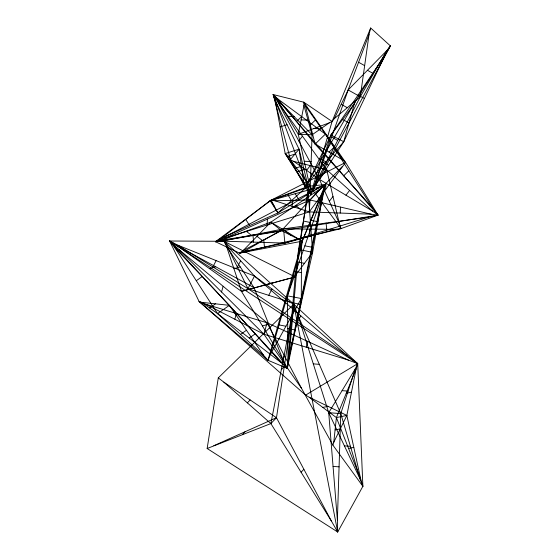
<?xml version="1.0" encoding="UTF-8"?>
<svg xmlns="http://www.w3.org/2000/svg" width="560" height="560" viewBox="0 0 560 560"><rect width="100%" height="100%" fill="white"/><g stroke="black" fill="none" stroke-linecap="round" stroke-linejoin="round"><path stroke-width="0.84" d="M320.18 186.788L277.935 212.926L270.144 200.655L305.123 188.286L308.574 186.235L308.28 192.696L298.585 249.361L289.149 356.657L287.315 368.41L283.36 360.514L254.037 287.672L226.422 246.12L224.056 241.304L293.769 304.164L218.295 377.874L207.144 448.504L337.694 532L362.88 486.311L357.714 363.65L293.769 304.164L289.513 301.987L254.499 276.073L177.772 245.147L169.61 241.01L287.315 368.41L295.183 276.92L224.056 241.304L169.61 241.01L199.122 301.539L201.558 302.33L217.567 313.6L280.938 362.516L287.315 368.41L288.022 361.284L301.287 298.515L301.525 246.764L302.316 241.157L325.311 184.569L308.574 186.235L271.082 200.193L215.481 241.717L239.561 253.148L302.316 241.157L267.96 360.262L287.315 368.41L325.311 184.569L320.18 186.788L270.144 200.655L221.34 238.224L215.481 241.717L222.355 241.143L284.9 243.089L335.377 229.334L341.061 228.599L378.007 215.11L345.604 162.435L303.807 102.214L273.175 94.549L290.57 159.943L305.165 186.928L310.779 194.201L390.39 45.899L370.671 28L332.08 121.492L310.779 194.201L308.917 189.917L285.194 153.559L275.072 100.233L273.175 94.549L277.886 99.008L325.402 134.106L343.07 160.104L345.604 162.435L309.218 211.904L224.896 238.14L215.481 241.717L378.007 215.11L372.232 207.508L325.402 134.106L305.452 105.903L303.807 102.214L332.08 121.492L334.299 118.678L360.283 96.74L386.771 50.645L390.39 45.899L385.091 55.146L330.96 135.016L308.385 182.07L305.165 186.928L303.863 183.372L285.194 153.559L299.082 149.191L308.917 189.917M218.295 377.874L223.832 382.151L276.472 417.718L331.289 520.863L337.694 532L337.393 520.114L340.76 413.602L355.418 368.599L357.714 363.65L347.067 355.523L254.499 276.073L226.772 245.406L224.056 241.304M390.39 45.899L356.139 100.184L354.263 104.006L330.96 135.016L313.439 188.622L310.779 194.201L310.219 188.237L312.067 134.799L303.947 105.448L303.807 102.214M267.057 225.022L267.463 219.065M292.075 206.332L292.488 200.375M370.671 28L369.026 34.531L348.152 89.936L315.126 184.114L310.779 194.201L273.175 94.549L378.007 215.11L371.168 214.193L309.218 211.904L310.037 199.99L342.006 166.782M325.612 189.343L326.025 183.386M340.193 213.045L340.606 207.088M280.938 362.516L229.39 305.333L174.993 247.856L169.61 241.01L177.422 245.861L241.458 291.347L295.183 276.92L296.226 274.316L298.585 249.361L323.337 191.198L325.311 184.569L215.481 241.717L221.55 240.184L281.505 230.58L302.316 241.157M332.899 445.151L333.774 442.281L336.392 417.585L356.104 368.935L357.714 363.65L169.61 241.01L179.193 249.76L263.914 334.215L301.609 388.458L332.899 445.151L362.88 486.311L360.752 479.332L336.392 417.585L309.225 397.264L305.62 395.122L199.122 301.539L205.758 304.234L263.914 334.215L348.488 360.129L357.714 363.65L305.62 395.122M315.126 184.114L360.283 96.74L369.026 34.531M295.183 276.92L308.574 186.235M207.144 448.504L270.865 423.584L276.472 417.718L293.769 304.164L297.864 315.063L340.76 413.602L360.066 478.996L362.88 486.311M289.149 356.657L312.634 252.399L323.337 191.198M199.122 301.539L267.96 360.262L270.599 353.955L287.469 295.869L322.217 195.832L325.311 184.569L320.397 188.748L281.505 230.58L243.222 250.467L239.561 253.148L341.061 228.599L290.57 159.943L290.731 159.089L299.082 149.191L275.072 100.233M331.289 520.863L270.865 423.584L291.76 315.812M310.219 188.237L298.291 134.316L303.947 105.448M333.774 442.281L346.85 415.422L356.104 368.935M270.599 353.955L301.287 298.515L322.217 195.832M221.557 291.991L223.111 286.265M234.836 319.221L236.397 313.502M263.914 334.215L267.036 322.77L179.193 249.76M282.758 361.34L284.319 355.614M306.201 347.172L307.762 341.453M313.439 188.622L343.749 141.757L354.263 104.006M288.022 361.284L287.469 295.869L301.525 246.764M308.385 182.07L343.749 141.757L385.091 55.146M334.299 118.678L348.152 89.936L386.771 50.645M212.87 266.917L216.139 260.61M237.37 267.05L240.639 260.743M347.067 355.523L247.968 288.687L254.499 276.073M268.744 295.337L272.006 289.03M297.514 322.105L300.783 315.798M305.165 186.928L356.139 100.184M337.393 520.114L328.72 412.699L355.418 368.599M296.226 274.316L312.634 252.399L308.28 192.696M298.774 140.938L302.442 136.171M306.6 170.366L310.268 165.599M341.061 228.599L339.262 223.195L319.375 179.333L326.718 169.792L278.166 102.55L273.175 94.549L276.381 98.553L312.067 134.799L329.392 122.794L332.08 121.492M329.322 201.264L332.99 196.49M345.947 195.195L349.615 190.421M247.345 402.864L250.152 399.931M281.309 369.698L284.116 366.765M242.326 434.651L245.133 431.718M301.077 472.227L303.877 469.294M243.222 250.467L270.83 222.166L320.397 188.748M296.499 121.548L301.644 116.557M310.282 124.992L315.427 120.008M372.232 207.508L315.112 144.088L325.402 134.106M329.091 152.096L334.236 147.105M343.672 175.798L348.817 170.807M221.34 238.224L277.935 212.926L305.123 188.286M196.28 280.728L202.195 276.591M209.566 307.965L215.474 303.828M174.993 247.856L217.567 313.6L229.39 305.333L263.508 355.18L267.96 360.262M240.541 334.39L246.449 330.26M249.249 338.058L255.164 333.921M239.561 253.148L244.027 251.426L283.535 228.865L368.627 217.196L378.007 215.11L372.512 211.057L319.375 179.333L293.818 161.406L290.57 159.943M277.935 212.926L271.082 200.193L345.604 162.435M224.896 238.14L310.037 199.99L371.168 214.193M213.794 445.718L276.472 417.718M276.381 98.553L298.291 134.316L329.392 122.794M221.55 240.184L270.83 222.166L299.705 239.68M280.133 126.896L287.077 124.712M287.959 156.324L294.903 154.14M294.525 168.469L301.476 166.285M297.052 171.738L304.003 169.554M244.027 251.426L284.9 243.089L368.627 217.196M209.44 268.604L215.726 266.763M233.94 268.737L240.226 266.896M226.422 246.12L241.458 291.347L290.437 278.18M265.951 284.76L272.237 282.926M262.409 325.934L268.695 324.093M346.248 393.26L351.477 392.182M322.812 407.421L328.034 406.343M336.392 417.585L346.85 415.422L360.752 479.332M335.083 429.933L340.312 428.855M348.572 448.455L353.801 447.377M222.355 241.143L283.535 228.865L335.377 229.334M271.082 200.193L274.932 200.767L310.037 199.99M287.336 116.431L294.224 116.676M301.119 119.882L308.007 120.127M313.845 128.555L320.733 128.8M298.291 134.316L312.067 134.799M304.255 161.273L311.143 161.518M313.292 363.881L319.312 364.336M342.069 390.649L348.089 391.104M297.864 315.063L328.72 412.699L340.76 413.602M344.393 445.844L350.413 446.299M333.06 466.403L339.08 466.858M201.558 302.33L229.39 305.333M270.144 200.655L271.376 200.851M304.843 245.847L311.752 247.17M294.497 271.313L301.406 272.636M287.469 295.869L301.287 298.515M279.034 324.912L285.943 326.235M287.749 328.58L294.658 329.896M310.961 220.276L317.982 221.795M303.429 221.025L310.457 222.544M298.585 249.361L312.634 252.399M297.402 261.835L304.43 263.354M293.867 303.009L300.888 304.528M293.818 161.406L326.718 169.792L372.512 211.057M205.758 304.234L267.036 322.77L348.488 360.129M177.772 245.147L247.968 288.687L289.513 301.987M274.932 200.767L309.218 211.904M309.225 397.264L346.85 415.422M358.022 95.081L364.42 98.455M342.608 119.511L349.006 122.878M330.96 135.016L343.749 141.757M319.669 158.543L326.067 161.917M322.196 161.819L328.594 165.186M177.422 245.861L254.037 287.672M358.589 62.237L364.651 65.639M367.465 70.287L373.527 73.696M348.152 89.936L360.283 96.74M341.222 104.307L347.291 107.709M331.639 137.025L337.701 140.427M277.886 99.008L315.112 144.088L343.07 160.104M295.61 205.457L300.951 209.664M285.264 230.923L290.605 235.13M270.83 222.166L281.505 230.58M257.026 236.313L262.367 240.527M246.19 231.175L251.531 235.382M223.832 382.151L270.865 423.584M217.567 313.6L263.508 355.18M285.194 153.559L290.731 159.089M295.162 193.725L299.061 199.857M287.63 194.474L291.529 200.606M270.76 200.753L274.659 206.885M245.742 219.436L249.634 225.575M241.458 291.347L283.36 360.514M278.166 102.55L319.375 179.333M267.036 322.77L301.609 388.458M226.772 245.406L247.968 288.687M328.72 412.699L360.066 478.996M305.452 105.903L315.112 144.088M326.718 169.792L339.262 223.195M293.769 304.164L337.694 532M299.082 149.191L303.863 183.372M326.081 223.027L326.767 230.139M309.456 229.096L310.142 236.208M283.535 228.865L284.9 243.089M263.781 240.142L264.467 247.254M252.945 235.004L253.631 242.116"/></g></svg>
